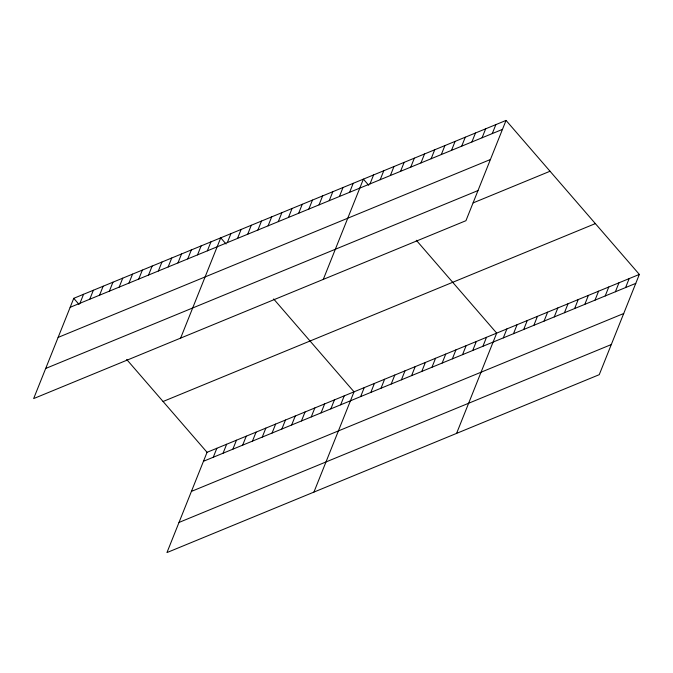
<?xml version="1.0" encoding="UTF-8"?>
<svg xmlns="http://www.w3.org/2000/svg" width="673" height="673" viewBox="0 0 673 673"><rect width="100%" height="100%" fill="white"/><g stroke="black" fill="none" stroke-linecap="round" stroke-linejoin="round"><path stroke-width="1.01" d="M506.046 120.425L73.752 298.324L33.65 398.584L465.943 220.694L506.046 120.425L639.35 274.416L599.248 374.676L166.954 552.575L207.057 452.306L639.35 274.416M79.969 303.254L83.553 294.294M89.761 299.224L93.354 290.256M99.562 295.195L103.146 286.227M109.363 291.157L112.946 282.197M119.163 287.127L122.747 278.159M128.955 283.097L132.547 274.13M138.756 279.059L142.339 270.1M148.556 275.03L152.14 266.062M158.357 271L161.941 262.033M168.157 266.962L171.741 258.003M177.95 262.933L181.542 253.965M187.75 258.903L191.334 249.935M197.551 254.865L201.134 245.906M207.351 250.836L210.935 241.868M180.633 338.098L220.736 237.838L226.061 243.996M227.339 242.608L230.923 233.649M237.527 238.419L241.111 229.451M247.714 234.221L251.298 225.262M257.91 230.031L261.494 221.064M268.098 225.834L271.682 216.874M278.286 221.644L281.869 212.676M288.473 217.446L292.065 208.487M298.669 213.257L302.253 204.289M308.857 209.059L312.44 200.1M213.265 457.245L216.857 448.277M319.044 204.87L322.628 195.902M223.066 453.207L226.65 444.247M329.232 200.68L332.824 191.712M232.866 449.177L236.45 440.209M339.428 196.482L343.011 187.523M242.667 445.147L246.251 436.18M349.615 192.293L353.199 183.325M252.468 441.109L256.051 432.15M323.284 279.396L363.386 179.136L368.72 185.294M262.26 437.08L265.852 428.112M369.99 183.906L373.582 174.938M272.06 433.05L275.644 424.083M380.186 179.708L383.77 170.749M281.861 429.012L285.445 420.053M390.374 175.518L393.957 166.551M291.661 424.983L295.245 416.015M400.561 171.321L404.145 162.361M301.454 420.953L305.046 411.985M410.757 167.131L414.341 158.163M311.254 416.915L314.838 407.956M321.055 412.886L324.638 403.918M420.945 162.933L424.528 153.974M330.855 408.856L334.439 399.888M431.132 158.744L434.716 149.776M340.656 404.818L344.24 395.859M441.32 154.546L444.912 145.587M313.929 492.089L354.032 391.829L273.65 298.963M451.516 150.357L455.099 141.397M360.644 396.599L364.228 387.631M461.703 146.167L465.287 137.199M370.831 392.401L374.415 383.442M471.891 141.969L475.475 133.01M381.019 388.212L384.603 379.244M482.078 137.78L485.67 128.812M391.206 384.014L394.799 375.054M492.274 133.582L495.858 124.623M401.402 379.824L404.986 370.857M411.59 375.627L415.174 366.667M421.778 371.437L425.361 362.469M431.965 367.239L435.557 358.28M442.161 363.05L445.745 354.082M452.349 358.852L455.932 349.893M462.536 354.663L466.12 345.695M472.732 350.465L476.316 341.505M482.92 346.275L486.503 337.316M456.588 433.378L496.691 333.118L416.309 240.261M503.295 337.888L506.887 328.929M513.491 333.699L517.074 324.731M523.678 329.501L527.262 320.541M533.866 325.311L537.449 316.344M544.053 321.114L547.645 312.154M554.249 316.924L557.833 307.956M564.437 312.726L568.02 303.767M574.624 308.537L578.208 299.569M584.812 304.339L588.404 295.38M595.008 300.15L598.591 291.182M605.195 295.96L608.779 286.992M615.383 291.762L618.967 282.803M625.579 287.573L629.162 278.605M70.169 307.292L502.462 129.393M58.114 337.417L490.407 159.518M45.697 368.459L477.998 190.56M473.153 202.884L550.034 171.245M163.068 401.495L595.361 223.596M203.473 461.274L635.766 283.375M191.418 491.399L623.711 313.509M179.001 522.441L611.294 344.551M73.752 298.324L79.086 304.482M126.667 359.449L207.057 452.306"/></g></svg>
